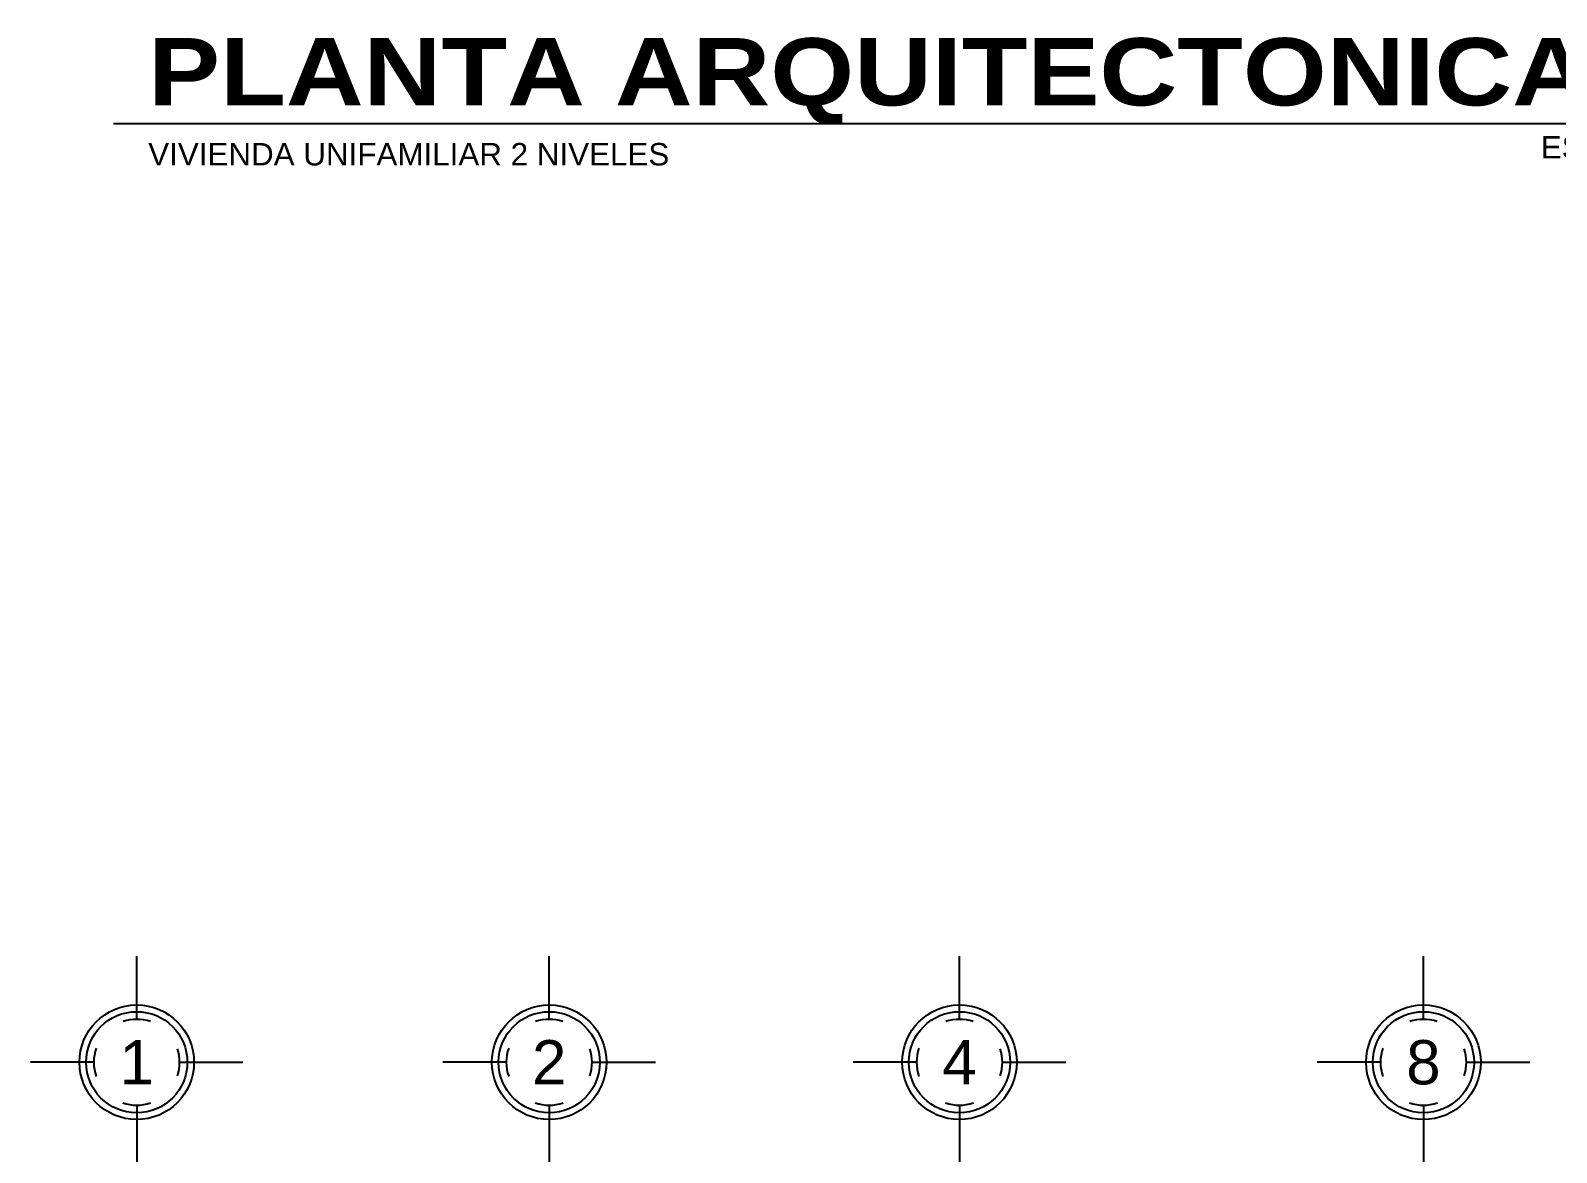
# Model space of a CAD drawing. Header units: inches. Extents: x -370 to 18, y -197 to 199.
# Drawn here: x -286.93 to -274.6, y 91.26 to 100.33 of the extents above; entities that cross this region are included whole.
import ezdxf
from ezdxf.enums import TextEntityAlignment as Align

# ---------------------------------------------------------------- set-up
doc = ezdxf.new("R2010")
doc.units = ezdxf.units.IN
doc.header["$MEASUREMENT"] = 0
doc.linetypes.add('CENTER2', pattern=[28.575, 19.05, -3.175, 3.175, -3.175])
doc.styles.add('1', font='arial.ttf')
doc.styles.add('2', font='')
doc.styles.get("Standard").update_dxf_attribs({"font": 'arial.ttf'})
doc.styles.get('2').set_extended_font_data('Arial Black')

# ---------------------------------------------------------------- blocks, each defined once
blk = doc.blocks.new('*U44')
h = blk.add_hatch(color=1)
h.paths.add_polyline_path([(15.89, 0.255), (15.89, 0.343, -0.414214), (16.233, 0), (16.145, 0, 0.414214)])
h.paths.add_polyline_path([(16.145, 0), (16.233, 0, -0.414214), (15.89, -0.343), (15.89, -0.255, 0.414214)])
h = blk.add_hatch(color=1)
h.paths.add_polyline_path([(15.635, 0), (15.676, 0, 0.414214), (15.89, -0.214), (15.89, -0.255, -0.414214)])
h.paths.add_polyline_path([(15.89, 0.255), (15.89, 0.214, 0.414214), (15.676, 0), (15.635, 0, -0.414214)])
at = {"color": 13}
for p, q in [((15.89, -0.83), (15.89, 0.83)), ((0, 0), (16.72, 0))]:
    blk.add_line(p, q, dxfattribs=at)
at = {"color": 5}
for p, q in [((15.89, 0.611), (15.89, 0.83)), ((0, 0), (0.218, 0)), ((16.501, 0), (16.72, 0)), ((15.89, -0.611), (15.89, -0.83))]:
    blk.add_line(p, q, dxfattribs=at)
at = {"color": 13}
for radius in [0.343, 0.255, 0.214]:
    blk.add_circle((15.89, 0), radius, dxfattribs=at)
at = {"color": 2, "linetype": 'Continuous', "style": '1'}
blk.add_text('ESCALA 1:', height=0.2, dxfattribs=at).set_placement((12.714, -0.311))
at = {"color": 1, "linetype": 'Continuous', "style": '2'}
blk.add_attdef('TITULO', (0.308, 0.162), '', height=0.6, dxfattribs=at)
at = {"color": 2, "style": '1'}
blk.add_attdef('ESCALA', (14.227, -0.311), '', height=0.2, dxfattribs=at)
at = {"color": 2, "linetype": 'Continuous', "style": '1'}
blk.add_attdef('DESCRIPCION', (0.308, -0.373), '', height=0.2, dxfattribs=at)
blk = doc.blocks.new('EJE NORTE NUEVO')
at = {"color": 8}
for p, q in [((0, 3.252), (0, 3.764)), ((-0.347, 2.905), (-0.859, 2.905)), ((0.347, 2.905), (0.859, 2.905))]:
    blk.add_line(p, q, dxfattribs=at)
at = {"color": 2, "linetype": 'CENTER2'}
blk.add_line((0, 2.558), (0, -2.558), dxfattribs=at)
at = {"color": 8}
blk.add_circle((0, 2.905), 0.463, dxfattribs=at)
at = {"color": 4}
blk.add_circle((0, 2.905), 0.409, dxfattribs=at)
at = {"color": 8}
for start, end in [(71.4161, 108.5839), (160.6993, 199.2784), (341.7694, 18.2529), (251.0526, 288.9474)]:
    blk.add_arc((0, 2.905), 0.347, start, end, dxfattribs=at)
at = {"color": 4}
blk.add_attdef('A', text='', height=0.358, dxfattribs=at).set_placement((0, 2.905), align=Align.MIDDLE_CENTER)
blk = doc.blocks.new('A$C4C712806')
for p, values in [((29.459, 8.925), {'A': '1'}), ((32.793, 8.925), {'A': '2'}), ((36.109, 8.925), {'A': '4'}), ((39.859, 8.925), {'A': '8'})]:
    blk.add_blockref('EJE NORTE NUEVO', p).add_auto_attribs(values)

msp = doc.modelspace()

# ---------------------------------------------------------------- block references
at = {"xscale": 0.9073029058261515, "yscale": 0.9073029058261515, "zscale": 0.9073029058261515}
msp.add_blockref('*U44', (-286.25845, 99.58153), dxfattribs=at).add_auto_attribs({'TITULO': 'PLANTA ARQUITECTONICA NIVEL 2', 'DESCRIPCION': 'VIVIENDA UNIFAMILIAR 2 NIVELES', 'ESCALA': '75'})
msp.add_blockref('A$C4C712806', (-315.5309, 80.16088))

doc.saveas('drawing.dxf')
